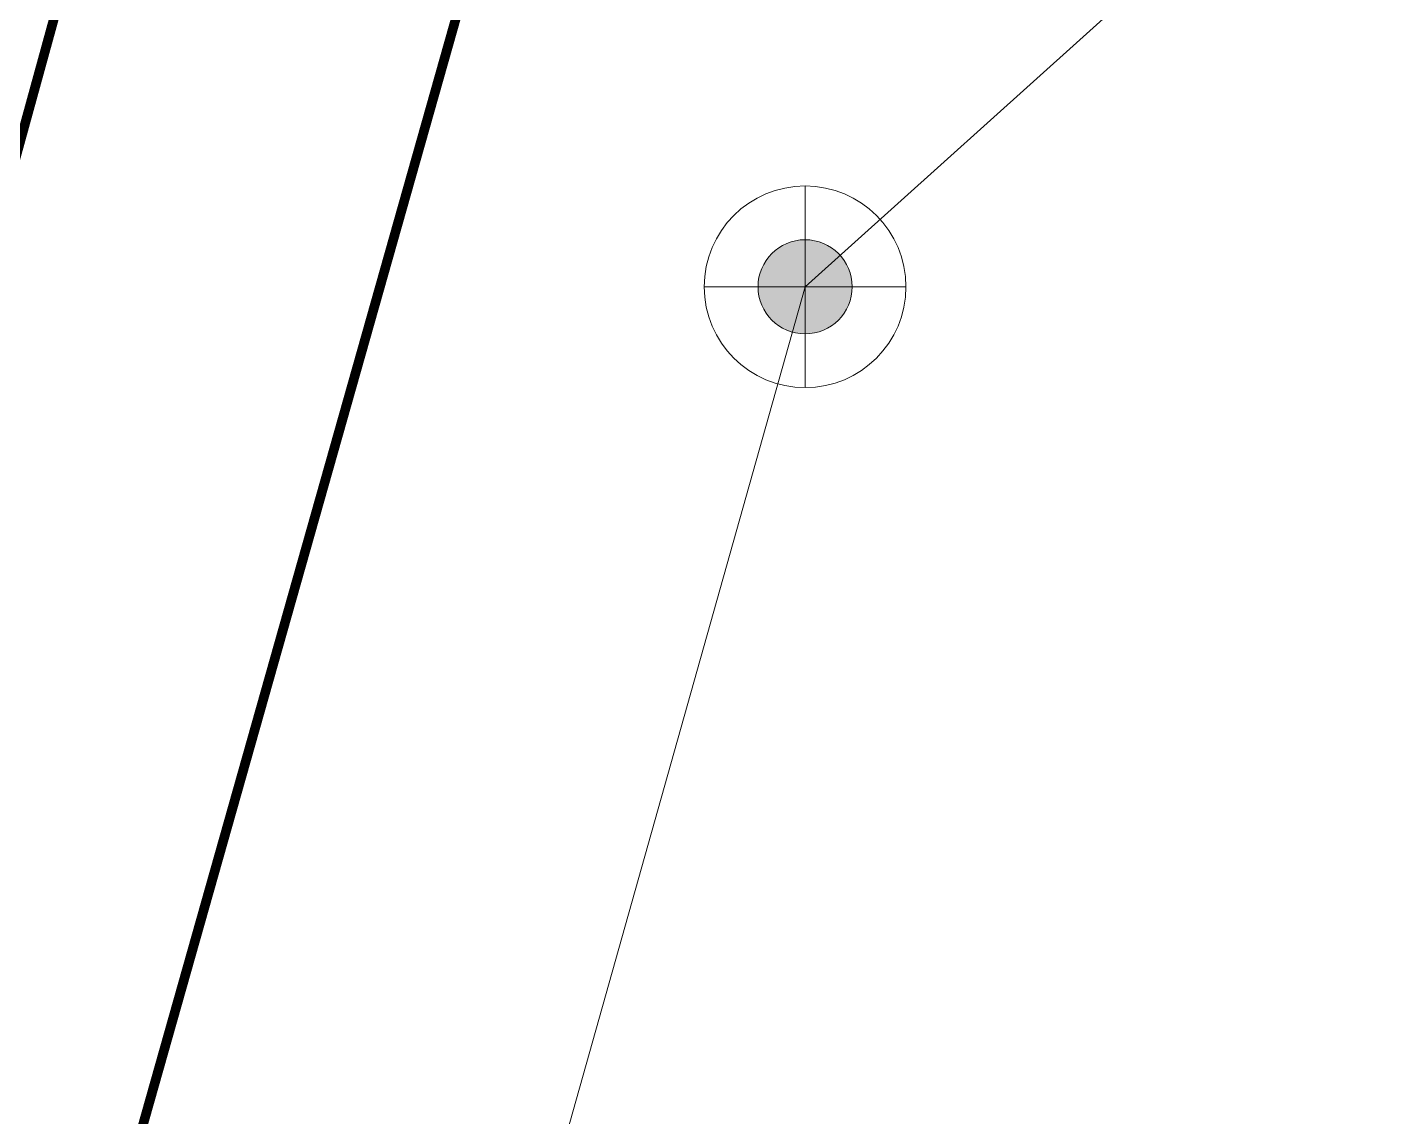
# Model space of a CAD drawing. Header units: inches. Extents: x 350994 to 353538, y 1581369 to 1583842.
# Drawn here: x 351305.17 to 351319.43, y 1583192.96 to 1583204.31 of the extents above; entities that cross this region are included whole.
import ezdxf

# ---------------------------------------------------------------- set-up
doc = ezdxf.new("R2010")
doc.units = ezdxf.units.IN
doc.header["$MEASUREMENT"] = 0
doc.linetypes.add('1', pattern=[0])
doc.layers.add('EP TF', color=5, linetype='Continuous')
doc.layers.add("ROAD'S", color=1, linetype='1')
doc.styles.get("Standard").update_dxf_attribs({"font": 'arial.ttf'})
doc.linetypes.add('SILT_FENCE', pattern='A,0.5,-0.2,["EP",Standard,S=0.1,R=0,X=-0.1,Y=-0.05],-0.2', length=0.9)

# ---------------------------------------------------------------- blocks, each defined once
blk = doc.blocks.new('EP1')
at = {"layer": 'EP TF', "lineweight": 5}
h = blk.add_hatch(color=252, dxfattribs=at)
edge = h.paths.add_edge_path()
edge.add_arc((351339.771, 1583222.914), 0.49, 0, 360)
at = {"layer": 'EP TF', "color": 252, "lineweight": 5}
for points in [[(351339.771, 1583223.964), (351339.771, 1583221.864)], [(351338.721, 1583222.914), (351340.821, 1583222.914)]]:
    blk.add_lwpolyline(points, dxfattribs=at)
for radius in [1.05, 0.49]:
    blk.add_circle((351339.771, 1583222.914), radius, dxfattribs=at)

msp = doc.modelspace()

# ---------------------------------------------------------------- linework, layer by layer
at = {"layer": 'EP TF', "color": 252, "linetype": 'SILT_FENCE', "lineweight": 5, "ltscale": 6, "elevation": 97.614}
msp.add_lwpolyline([(351334.549, 1583220.761), (351313.266, 1583201.604), (351299.568, 1583152.936), (351283.656, 1583095.413), (351267.659, 1583037.585), (351251.662, 1582979.757), (351198.881, 1582966.743), (351173.839, 1582964.511), (351151.773, 1582973.941), (351097.752, 1583012.032), (351096.541, 1583017.47)], dxfattribs=at)
at = {"layer": "ROAD'S", "lineweight": 5, "const_width": 0.1}
for points in [[(351317.487, 1583228.503), (351313.102, 1583226.143), (351310.106, 1583221.358), (351294.05, 1583162.92), (351273.802, 1583085.925), (351258.369, 1583027.872), (351254.42, 1583019.465), (351250.17, 1583012.038), (351241.945, 1583000.403), (351234.518, 1582991.191), (351227.915, 1582984.272), (351223.815, 1582980.708), (351216.075, 1582974.768), (351205.729, 1582968.054), (351195.161, 1582963.402), (351186.703, 1582961.475), (351180.028, 1582961.008), (351164.43, 1582964.173), (351151.021, 1582970.189), (351133.807, 1582982.757), (351124.847, 1582989.538), (351104.244, 1583004.297), (351093.691, 1583010.162)], [(351304.091, 1583161.22), (351297.751, 1583162.377), (351314.025, 1583219.946), (351316.602, 1583223.393), (351320.614, 1583225.647), (351331.388, 1583224.159), (351392.046, 1583203.837)]]:
    msp.add_lwpolyline(points, dxfattribs=at)

# ---------------------------------------------------------------- block references
at = {"layer": 'EP TF', "color": 1, "lineweight": 5}
msp.add_blockref('EP1', (-26.505, -21.31), dxfattribs=at)

doc.saveas('drawing.dxf')
